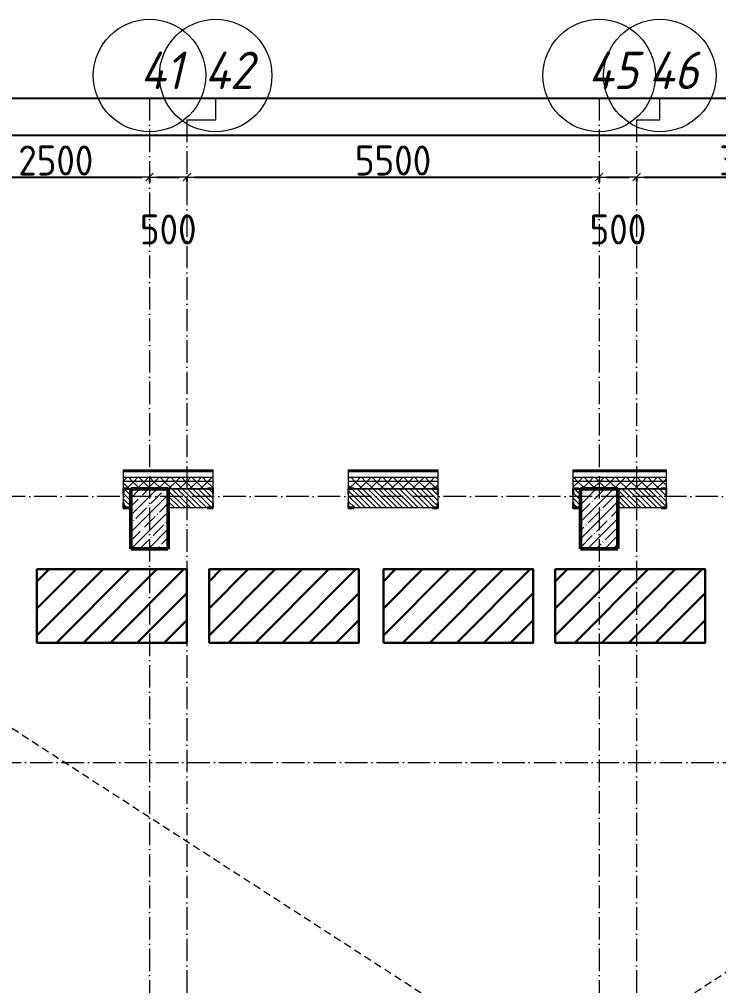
# Model space of a CAD drawing. Header units: millimetres. Extents: x -356862 to 418287, y 0 to 839748.
# Drawn here: x 39671 to 49003, y 538072 to 550959 of the extents above; entities that cross this region are included whole.
import ezdxf

# ---------------------------------------------------------------- set-up
doc = ezdxf.new("R2010")
doc.units = ezdxf.units.MM
doc.linetypes.add('200_ШТРИХ_ш1п0_6_', pattern=[160, 100, -60])
doc.linetypes.add('50_200_ШТРИХ_1Т_ш5_п1_п1_', pattern=[700, 500, -100, 0, -100])
for name, color, linetype, lineweight in [('0) строит. леса', 20, 'Continuous', 30), ('A-____-____-DIMS', 7, 'Continuous', 9), ('A-DETL-____-OTLN-3', 7, '200_ШТРИХ_ш1п0_6_', 9), ('A-GENM-____-MCUT', 7, 'Continuous', 25), ('A-GENM-____-OTLN-1', 7, 'Continuous', 25), ('A-WALL-____-MCUT', 7, 'Continuous', 13), ('A-WALL-____-MCUT-1', 7, 'Continuous', 9), ('A-WALL-____-PATT-1', 7, 'Continuous', 9), ('A-WALL-FNSH-MCUT-1', 7, 'Continuous', 9), ('S-COLS-____-MCUT', 7, 'Continuous', 50), ('S-COLS-____-OTLN', 7, 'Continuous', 9), ('S-GRID-____-IDEN', 7, 'Continuous', 9), ('S-GRID-____-OTLN', 7, 'Continuous', 9), ('S-GRID-____-OTLN-1', 7, '50_200_ШТРИХ_1Т_ш5_п1_п1_', 9)]:
    doc.layers.add(name, color=color, linetype=linetype, lineweight=lineweight)
doc.styles.add('ISOCPEUR_I_9', font='isocpeui.ttf', dxfattribs={"width": 0.9, "height": 250})
doc.styles.add('СПДС', font='isocpeur.ttf', dxfattribs={"width": 0.9})
doc.dimstyles.new('Размера А3', dxfattribs={"dimtxt": 200, "dimasz": 100, "dimexe": 70, "dimexo": 100, "dimgap": 20, "dimtad": 1, "dimdec": 0, "dimrnd": 10, "dimzin": 0, "dimdsep": 46, "dimtxsty": 'СПДС', "dimblk": 'ARROWHEAD_6', "dimcen": 1, "dimclrd": 256, "dimclre": 256, "dimclrt": 256, "dimazin": 0, "dimtfac": 1, "dimtdec": 0, "dimtmove": 2, "dimatfit": 3, "dimfxl": 1, "dimtolj": 1, "dimtzin": 0, "dimarcsym": 0})
pattern_1 = [(45, (-15591.66, 459015.94), (-70.71068, 70.71068), []), (135, (-15591.66, 459015.94), (-70.71068, -70.71068), [])]
pattern_2 = [(135, (-15591.663, 459015.94), (-35.35534, -35.35534), [])]

# ---------------------------------------------------------------- blocks, each defined once
blk = doc.blocks.new('BSC_Колонна _Прямоугольная - 500х800-25984400-АР1_План отверстий 2 этажа в осях 1-64_Ю-ЯЯ')
at = {"layer": 'S-COLS-____-OTLN'}
h = blk.add_hatch(dxfattribs=at)
h.set_pattern_fill('FP_91', color=256, style=0, pattern_type=2)
h.set_pattern_definition([(225, (57000, 85281.04), (114.04925, -114.04925), []), (225, (56885.95, 85281.04), (114.04925, -114.04925), [201.613, -40.323, 3.353, -36.97])])
h.paths.add_polyline_path([(250, 400), (-250, 400), (-250, -400), (250, -400)], flags=0)
at = {"layer": 'S-COLS-____-MCUT'}
for p, q in [((250, 400), (-250, 400)), ((-250, 400), (-250, -400)), ((250, -400), (250, 400)), ((-250, -400), (250, -400))]:
    blk.add_line(p, q, dxfattribs=at)
blk = doc.blocks.new('BSC_Колонна _Прямоугольная - 500х800-V79-АР1_План отверстий 2 этажа в осях 1-64_Ю-ЯЯ')
at = {"layer": 'S-COLS-____-OTLN'}
h = blk.add_hatch(dxfattribs=at)
h.set_pattern_fill('FP_92', color=256, style=0, pattern_type=2)
h.set_pattern_definition([(225, (63000, 85281.04), (114.04925, -114.04925), []), (225, (62885.95, 85281.04), (114.04925, -114.04925), [201.613, -40.323, 3.353, -36.97])])
h.paths.add_polyline_path([(250, 400), (-250, 400), (-250, -400), (250, -400)], flags=0)
at = {"layer": 'S-COLS-____-MCUT'}
for p, q in [((250, 400), (-250, 400)), ((-250, 400), (-250, -400)), ((250, -400), (250, 400)), ((-250, -400), (250, -400))]:
    blk.add_line(p, q, dxfattribs=at)
blk = doc.blocks.new('Фахверк_СКБ_Уголок - 250_2700-27497298-АР1_План отверстий 2 этажа в осях 1-64_Ю-ЯЯ')
at = {"layer": 'A-GENM-____-MCUT'}
for p, q in [((200, 181), (125, 181)), ((125, 181), (125, 106)), ((131, 106), (131, 175)), ((131, 175), (200, 175)), ((200, 175), (200, 181)), ((125, 106), (131, 106)), ((131, -6), (125, -6)), ((125, -6), (125, -81)), ((125, -81), (200, -81)), ((131, -75), (131, -6)), ((200, -75), (131, -75)), ((200, -81), (200, -75))]:
    blk.add_line(p, q, dxfattribs=at)
blk = doc.blocks.new('Фахверк_СКБ_Уголок - 250_2700_1-27501432-АР1_План отверстий 2 этажа в осях 1-64_Ю-ЯЯ')
at = {"layer": 'A-GENM-____-MCUT'}
for p, q in [((200, 181), (125, 181)), ((125, 181), (125, 106)), ((131, 106), (131, 175)), ((131, 175), (200, 175)), ((200, 175), (200, 181)), ((125, 106), (131, 106)), ((131, -6), (125, -6)), ((125, -6), (125, -81)), ((125, -81), (200, -81)), ((131, -75), (131, -6)), ((200, -75), (131, -75)), ((200, -81), (200, -75))]:
    blk.add_line(p, q, dxfattribs=at)
blk = doc.blocks.new('Ось сетки - Круг_Ø6_00__ISO-2_5_0_9K_-25732049-АР1_План отверстий 2 этажа в осях 1-64_Ю-ЯЯ')
at = {"layer": 'S-GRID-____-IDEN'}
blk.add_circle((0, 0), 3, dxfattribs=at)
blk = doc.blocks.new('ARROWHEAD_6')
at = {"color": 0, "linetype": 'Continuous'}
for p, q in [((0, 0), (-1, 0)), ((-0.5, -0.5), (0.5, 0.5))]:
    blk.add_line(p, q, dxfattribs=at)
blk = doc.blocks.new('*D4645')
at = {"layer": 'A-____-____-DIMS', "lineweight": -2, "transparency": 16777216}
for p, q in [((38908, 548862), (38908, 548786)), ((39008, 548856), (41308, 548856)), ((41408, 548862), (41408, 548786))]:
    blk.add_line(p, q, dxfattribs=at)
at = {"layer": 'Defpoints', "color": 0, "lineweight": 30, "transparency": 16777216}
for p in [(38908, 548962), (41408, 548962), (41408, 548856)]:
    blk.add_point(p, dxfattribs=at)
at = {"layer": 'A-____-____-DIMS', "lineweight": -2, "transparency": 16777216, "xscale": 100, "yscale": 100, "zscale": 100, "rotation": 180}
blk.add_blockref('ARROWHEAD_6', (38908, 548856), dxfattribs=at)
at = {"layer": 'A-____-____-DIMS', "lineweight": -2, "transparency": 16777216, "xscale": 100, "yscale": 100, "zscale": 100}
blk.add_blockref('ARROWHEAD_6', (41408, 548856), dxfattribs=at)
at = {"layer": 'A-____-____-DIMS', "transparency": 16777216, "insert": (40158, 549076), "char_height": 400, "width": 2.49, "attachment_point": 5, "style": 'СПДС'}
blk.add_mtext('\\A1;2500', dxfattribs=at)
blk = doc.blocks.new('*D4646')
at = {"layer": 'A-____-____-DIMS', "lineweight": -2, "transparency": 16777216}
for p, q in [((41408, 548862), (41408, 548786)), ((41508, 548856), (41808, 548856)), ((41908, 548862), (41908, 548786))]:
    blk.add_line(p, q, dxfattribs=at)
at = {"layer": 'Defpoints', "color": 0, "lineweight": 30, "transparency": 16777216}
for p in [(41408, 548962), (41908, 548962), (41908, 548856)]:
    blk.add_point(p, dxfattribs=at)
at = {"layer": 'A-____-____-DIMS', "lineweight": -2, "transparency": 16777216, "xscale": 100, "yscale": 100, "zscale": 100, "rotation": 180}
blk.add_blockref('ARROWHEAD_6', (41408, 548856), dxfattribs=at)
at = {"layer": 'A-____-____-DIMS', "lineweight": -2, "transparency": 16777216, "xscale": 100, "yscale": 100, "zscale": 100}
blk.add_blockref('ARROWHEAD_6', (41908, 548856), dxfattribs=at)
at = {"layer": 'A-____-____-DIMS', "transparency": 16777216, "insert": (41658, 548156), "char_height": 400, "width": 1.87, "attachment_point": 5, "style": 'СПДС'}
blk.add_mtext('\\A1;500', dxfattribs=at)
blk = doc.blocks.new('*D4647')
at = {"layer": 'A-____-____-DIMS', "lineweight": -2, "transparency": 16777216}
for p, q in [((41908, 548862), (41908, 548786)), ((42008, 548856), (47308, 548856)), ((47408, 548862), (47408, 548786))]:
    blk.add_line(p, q, dxfattribs=at)
at = {"layer": 'Defpoints', "color": 0, "lineweight": 30, "transparency": 16777216}
for p in [(41908, 548962), (47408, 548962), (47408, 548856)]:
    blk.add_point(p, dxfattribs=at)
at = {"layer": 'A-____-____-DIMS', "lineweight": -2, "transparency": 16777216, "xscale": 100, "yscale": 100, "zscale": 100, "rotation": 180}
blk.add_blockref('ARROWHEAD_6', (41908, 548856), dxfattribs=at)
at = {"layer": 'A-____-____-DIMS', "lineweight": -2, "transparency": 16777216, "xscale": 100, "yscale": 100, "zscale": 100}
blk.add_blockref('ARROWHEAD_6', (47408, 548856), dxfattribs=at)
at = {"layer": 'A-____-____-DIMS', "transparency": 16777216, "insert": (44658, 549076), "char_height": 400, "width": 2.49, "attachment_point": 5, "style": 'СПДС'}
blk.add_mtext('\\A1;5500', dxfattribs=at)
blk = doc.blocks.new('*D4648')
at = {"layer": 'A-____-____-DIMS', "lineweight": -2, "transparency": 16777216}
for p, q in [((47408, 548862), (47408, 548786)), ((47508, 548856), (47808, 548856)), ((47908, 548862), (47908, 548786))]:
    blk.add_line(p, q, dxfattribs=at)
at = {"layer": 'Defpoints', "color": 0, "lineweight": 30, "transparency": 16777216}
for p in [(47408, 548962), (47908, 548962), (47908, 548856)]:
    blk.add_point(p, dxfattribs=at)
at = {"layer": 'A-____-____-DIMS', "lineweight": -2, "transparency": 16777216, "xscale": 100, "yscale": 100, "zscale": 100, "rotation": 180}
blk.add_blockref('ARROWHEAD_6', (47408, 548856), dxfattribs=at)
at = {"layer": 'A-____-____-DIMS', "lineweight": -2, "transparency": 16777216, "xscale": 100, "yscale": 100, "zscale": 100}
blk.add_blockref('ARROWHEAD_6', (47908, 548856), dxfattribs=at)
at = {"layer": 'A-____-____-DIMS', "transparency": 16777216, "insert": (47658, 548156), "char_height": 400, "width": 1.87, "attachment_point": 5, "style": 'СПДС'}
blk.add_mtext('\\A1;500', dxfattribs=at)
blk = doc.blocks.new('*D4560')
at = {"layer": 'A-____-____-DIMS', "lineweight": -2, "transparency": 16777216}
for p, q in [((47908, 548862), (47908, 548786)), ((48008, 548856), (51008, 548856)), ((51108, 548862), (51108, 548786))]:
    blk.add_line(p, q, dxfattribs=at)
at = {"layer": 'Defpoints', "color": 0, "lineweight": 30, "transparency": 16777216}
for p in [(47908, 548962), (51108, 548962), (51108, 548856)]:
    blk.add_point(p, dxfattribs=at)
at = {"layer": 'A-____-____-DIMS', "lineweight": -2, "transparency": 16777216, "xscale": 100, "yscale": 100, "zscale": 100, "rotation": 180}
blk.add_blockref('ARROWHEAD_6', (47908, 548856), dxfattribs=at)
at = {"layer": 'A-____-____-DIMS', "lineweight": -2, "transparency": 16777216, "xscale": 100, "yscale": 100, "zscale": 100}
blk.add_blockref('ARROWHEAD_6', (51108, 548856), dxfattribs=at)
at = {"layer": 'A-____-____-DIMS', "transparency": 16777216, "insert": (49508, 549076), "char_height": 400, "width": 2.49, "attachment_point": 5, "style": 'СПДС'}
blk.add_mtext('\\A1;3200', dxfattribs=at)
blk = doc.blocks.new('*D4571')
at = {"layer": 'A-____-____-DIMS', "lineweight": -2, "transparency": 16777216}
for p, q in [((-17942, 549415), (-17942, 549339)), ((-17842, 549409), (33027, 549409)), ((85458, 549409), (34435, 549409)), ((85558, 549415), (85558, 549339))]:
    blk.add_line(p, q, dxfattribs=at)
at = {"layer": 'Defpoints', "color": 0, "lineweight": 30, "transparency": 16777216}
for p in [(-17942, 549515), (85558, 549515), (85558, 549409)]:
    blk.add_point(p, dxfattribs=at)
at = {"layer": 'A-____-____-DIMS', "lineweight": -2, "transparency": 16777216, "xscale": 100, "yscale": 100, "zscale": 100, "rotation": 180}
blk.add_blockref('ARROWHEAD_6', (-17942, 549409), dxfattribs=at)
at = {"layer": 'A-____-____-DIMS', "lineweight": -2, "transparency": 16777216, "xscale": 100, "yscale": 100, "zscale": 100}
blk.add_blockref('ARROWHEAD_6', (85558, 549409), dxfattribs=at)
at = {"layer": 'A-____-____-DIMS', "transparency": 16777216, "insert": (33047, 549835), "char_height": 400, "width": 3.54, "attachment_point": 1, "line_spacing_factor": 1.149209, "style": 'СПДС'}
blk.add_mtext('\\A1;103500', dxfattribs=at)
blk = doc.blocks.new('*D13723')
at = {"layer": 'A-____-____-DIMS', "lineweight": -2, "transparency": 16777216}
for p, q in [((38908, 548862), (38908, 548786)), ((39008, 548856), (41308, 548856)), ((41408, 548862), (41408, 548786))]:
    blk.add_line(p, q, dxfattribs=at)
at = {"layer": 'Defpoints', "color": 0, "transparency": 16777216}
for p in [(38908, 548962), (41408, 548962), (41408, 548856)]:
    blk.add_point(p, dxfattribs=at)
at = {"layer": 'A-____-____-DIMS', "lineweight": -2, "transparency": 16777216, "xscale": 100, "yscale": 100, "zscale": 100, "rotation": 180}
blk.add_blockref('ARROWHEAD_6', (38908, 548856), dxfattribs=at)
at = {"layer": 'A-____-____-DIMS', "lineweight": -2, "transparency": 16777216, "xscale": 100, "yscale": 100, "zscale": 100}
blk.add_blockref('ARROWHEAD_6', (41408, 548856), dxfattribs=at)
at = {"layer": 'A-____-____-DIMS', "transparency": 16777216, "insert": (40158, 549076), "char_height": 400, "width": 2.49, "attachment_point": 5, "style": 'СПДС'}
blk.add_mtext('\\A1;2500', dxfattribs=at)
blk = doc.blocks.new('*D13724')
at = {"layer": 'A-____-____-DIMS', "lineweight": -2, "transparency": 16777216}
for p, q in [((41408, 548862), (41408, 548786)), ((41508, 548856), (41808, 548856)), ((41908, 548862), (41908, 548786))]:
    blk.add_line(p, q, dxfattribs=at)
at = {"layer": 'Defpoints', "color": 0, "transparency": 16777216}
for p in [(41408, 548962), (41908, 548962), (41908, 548856)]:
    blk.add_point(p, dxfattribs=at)
at = {"layer": 'A-____-____-DIMS', "lineweight": -2, "transparency": 16777216, "xscale": 100, "yscale": 100, "zscale": 100, "rotation": 180}
blk.add_blockref('ARROWHEAD_6', (41408, 548856), dxfattribs=at)
at = {"layer": 'A-____-____-DIMS', "lineweight": -2, "transparency": 16777216, "xscale": 100, "yscale": 100, "zscale": 100}
blk.add_blockref('ARROWHEAD_6', (41908, 548856), dxfattribs=at)
at = {"layer": 'A-____-____-DIMS', "transparency": 16777216, "insert": (41658, 548156), "char_height": 400, "width": 1.87, "attachment_point": 5, "style": 'СПДС'}
blk.add_mtext('\\A1;500', dxfattribs=at)
blk = doc.blocks.new('*D13725')
at = {"layer": 'A-____-____-DIMS', "lineweight": -2, "transparency": 16777216}
for p, q in [((41908, 548862), (41908, 548786)), ((42008, 548856), (47308, 548856)), ((47408, 548862), (47408, 548786))]:
    blk.add_line(p, q, dxfattribs=at)
at = {"layer": 'Defpoints', "color": 0, "transparency": 16777216}
for p in [(41908, 548962), (47408, 548962), (47408, 548856)]:
    blk.add_point(p, dxfattribs=at)
at = {"layer": 'A-____-____-DIMS', "lineweight": -2, "transparency": 16777216, "xscale": 100, "yscale": 100, "zscale": 100, "rotation": 180}
blk.add_blockref('ARROWHEAD_6', (41908, 548856), dxfattribs=at)
at = {"layer": 'A-____-____-DIMS', "lineweight": -2, "transparency": 16777216, "xscale": 100, "yscale": 100, "zscale": 100}
blk.add_blockref('ARROWHEAD_6', (47408, 548856), dxfattribs=at)
at = {"layer": 'A-____-____-DIMS', "transparency": 16777216, "insert": (44658, 549076), "char_height": 400, "width": 2.49, "attachment_point": 5, "style": 'СПДС'}
blk.add_mtext('\\A1;5500', dxfattribs=at)
blk = doc.blocks.new('*D13726')
at = {"layer": 'A-____-____-DIMS', "lineweight": -2, "transparency": 16777216}
for p, q in [((47408, 548862), (47408, 548786)), ((47508, 548856), (47808, 548856)), ((47908, 548862), (47908, 548786))]:
    blk.add_line(p, q, dxfattribs=at)
at = {"layer": 'Defpoints', "color": 0, "transparency": 16777216}
for p in [(47408, 548962), (47908, 548962), (47908, 548856)]:
    blk.add_point(p, dxfattribs=at)
at = {"layer": 'A-____-____-DIMS', "lineweight": -2, "transparency": 16777216, "xscale": 100, "yscale": 100, "zscale": 100, "rotation": 180}
blk.add_blockref('ARROWHEAD_6', (47408, 548856), dxfattribs=at)
at = {"layer": 'A-____-____-DIMS', "lineweight": -2, "transparency": 16777216, "xscale": 100, "yscale": 100, "zscale": 100}
blk.add_blockref('ARROWHEAD_6', (47908, 548856), dxfattribs=at)
at = {"layer": 'A-____-____-DIMS', "transparency": 16777216, "insert": (47658, 548156), "char_height": 400, "width": 1.87, "attachment_point": 5, "style": 'СПДС'}
blk.add_mtext('\\A1;500', dxfattribs=at)
blk = doc.blocks.new('*D13727')
at = {"layer": 'A-____-____-DIMS', "lineweight": -2, "transparency": 16777216}
for p, q in [((47908, 548862), (47908, 548786)), ((48008, 548856), (51008, 548856)), ((51108, 548862), (51108, 548786))]:
    blk.add_line(p, q, dxfattribs=at)
at = {"layer": 'Defpoints', "color": 0, "transparency": 16777216}
for p in [(47908, 548962), (51108, 548962), (51108, 548856)]:
    blk.add_point(p, dxfattribs=at)
at = {"layer": 'A-____-____-DIMS', "lineweight": -2, "transparency": 16777216, "xscale": 100, "yscale": 100, "zscale": 100, "rotation": 180}
blk.add_blockref('ARROWHEAD_6', (47908, 548856), dxfattribs=at)
at = {"layer": 'A-____-____-DIMS', "lineweight": -2, "transparency": 16777216, "xscale": 100, "yscale": 100, "zscale": 100}
blk.add_blockref('ARROWHEAD_6', (51108, 548856), dxfattribs=at)
at = {"layer": 'A-____-____-DIMS', "transparency": 16777216, "insert": (49508, 549076), "char_height": 400, "width": 2.49, "attachment_point": 5, "style": 'СПДС'}
blk.add_mtext('\\A1;3200', dxfattribs=at)
blk = doc.blocks.new('*D13738')
at = {"layer": 'A-____-____-DIMS', "lineweight": -2, "transparency": 16777216}
for p, q in [((-17942, 549415), (-17942, 549339)), ((-17842, 549409), (33027, 549409)), ((85458, 549409), (34435, 549409)), ((85558, 549415), (85558, 549339))]:
    blk.add_line(p, q, dxfattribs=at)
at = {"layer": 'Defpoints', "color": 0, "transparency": 16777216}
for p in [(-17942, 549515), (85558, 549515), (85558, 549409)]:
    blk.add_point(p, dxfattribs=at)
at = {"layer": 'A-____-____-DIMS', "lineweight": -2, "transparency": 16777216, "xscale": 100, "yscale": 100, "zscale": 100, "rotation": 180}
blk.add_blockref('ARROWHEAD_6', (-17942, 549409), dxfattribs=at)
at = {"layer": 'A-____-____-DIMS', "lineweight": -2, "transparency": 16777216, "xscale": 100, "yscale": 100, "zscale": 100}
blk.add_blockref('ARROWHEAD_6', (85558, 549409), dxfattribs=at)
at = {"layer": 'A-____-____-DIMS', "transparency": 16777216, "insert": (33047, 549835), "char_height": 400, "width": 3.54, "attachment_point": 1, "line_spacing_factor": 1.149209, "style": 'СПДС'}
blk.add_mtext('\\A1;103500', dxfattribs=at)
blk = doc.blocks.new('*D13893')
at = {"layer": 'A-____-____-DIMS', "lineweight": -2, "transparency": 16777216}
for p, q in [((38908, 548862), (38908, 548786)), ((39008, 548856), (41308, 548856)), ((41408, 548862), (41408, 548786))]:
    blk.add_line(p, q, dxfattribs=at)
at = {"layer": 'Defpoints', "color": 0, "transparency": 16777216}
for p in [(38908, 548962), (41408, 548962), (41408, 548856)]:
    blk.add_point(p, dxfattribs=at)
at = {"layer": 'A-____-____-DIMS', "lineweight": -2, "transparency": 16777216, "xscale": 100, "yscale": 100, "zscale": 100, "rotation": 180}
blk.add_blockref('ARROWHEAD_6', (38908, 548856), dxfattribs=at)
at = {"layer": 'A-____-____-DIMS', "lineweight": -2, "transparency": 16777216, "xscale": 100, "yscale": 100, "zscale": 100}
blk.add_blockref('ARROWHEAD_6', (41408, 548856), dxfattribs=at)
at = {"layer": 'A-____-____-DIMS', "transparency": 16777216, "insert": (40158, 549076), "char_height": 400, "width": 2.49, "attachment_point": 5, "style": 'СПДС'}
blk.add_mtext('\\A1;2500', dxfattribs=at)
blk = doc.blocks.new('*D13894')
at = {"layer": 'A-____-____-DIMS', "lineweight": -2, "transparency": 16777216}
for p, q in [((41408, 548862), (41408, 548786)), ((41508, 548856), (41808, 548856)), ((41908, 548862), (41908, 548786))]:
    blk.add_line(p, q, dxfattribs=at)
at = {"layer": 'Defpoints', "color": 0, "transparency": 16777216}
for p in [(41408, 548962), (41908, 548962), (41908, 548856)]:
    blk.add_point(p, dxfattribs=at)
at = {"layer": 'A-____-____-DIMS', "lineweight": -2, "transparency": 16777216, "xscale": 100, "yscale": 100, "zscale": 100, "rotation": 180}
blk.add_blockref('ARROWHEAD_6', (41408, 548856), dxfattribs=at)
at = {"layer": 'A-____-____-DIMS', "lineweight": -2, "transparency": 16777216, "xscale": 100, "yscale": 100, "zscale": 100}
blk.add_blockref('ARROWHEAD_6', (41908, 548856), dxfattribs=at)
at = {"layer": 'A-____-____-DIMS', "transparency": 16777216, "insert": (41658, 548156), "char_height": 400, "width": 1.87, "attachment_point": 5, "style": 'СПДС'}
blk.add_mtext('\\A1;500', dxfattribs=at)
blk = doc.blocks.new('*D13895')
at = {"layer": 'A-____-____-DIMS', "lineweight": -2, "transparency": 16777216}
for p, q in [((41908, 548862), (41908, 548786)), ((42008, 548856), (47308, 548856)), ((47408, 548862), (47408, 548786))]:
    blk.add_line(p, q, dxfattribs=at)
at = {"layer": 'Defpoints', "color": 0, "transparency": 16777216}
for p in [(41908, 548962), (47408, 548962), (47408, 548856)]:
    blk.add_point(p, dxfattribs=at)
at = {"layer": 'A-____-____-DIMS', "lineweight": -2, "transparency": 16777216, "xscale": 100, "yscale": 100, "zscale": 100, "rotation": 180}
blk.add_blockref('ARROWHEAD_6', (41908, 548856), dxfattribs=at)
at = {"layer": 'A-____-____-DIMS', "lineweight": -2, "transparency": 16777216, "xscale": 100, "yscale": 100, "zscale": 100}
blk.add_blockref('ARROWHEAD_6', (47408, 548856), dxfattribs=at)
at = {"layer": 'A-____-____-DIMS', "transparency": 16777216, "insert": (44658, 549076), "char_height": 400, "width": 2.49, "attachment_point": 5, "style": 'СПДС'}
blk.add_mtext('\\A1;5500', dxfattribs=at)
blk = doc.blocks.new('*D13896')
at = {"layer": 'A-____-____-DIMS', "lineweight": -2, "transparency": 16777216}
for p, q in [((47408, 548862), (47408, 548786)), ((47508, 548856), (47808, 548856)), ((47908, 548862), (47908, 548786))]:
    blk.add_line(p, q, dxfattribs=at)
at = {"layer": 'Defpoints', "color": 0, "transparency": 16777216}
for p in [(47408, 548962), (47908, 548962), (47908, 548856)]:
    blk.add_point(p, dxfattribs=at)
at = {"layer": 'A-____-____-DIMS', "lineweight": -2, "transparency": 16777216, "xscale": 100, "yscale": 100, "zscale": 100, "rotation": 180}
blk.add_blockref('ARROWHEAD_6', (47408, 548856), dxfattribs=at)
at = {"layer": 'A-____-____-DIMS', "lineweight": -2, "transparency": 16777216, "xscale": 100, "yscale": 100, "zscale": 100}
blk.add_blockref('ARROWHEAD_6', (47908, 548856), dxfattribs=at)
at = {"layer": 'A-____-____-DIMS', "transparency": 16777216, "insert": (47658, 548156), "char_height": 400, "width": 1.87, "attachment_point": 5, "style": 'СПДС'}
blk.add_mtext('\\A1;500', dxfattribs=at)
blk = doc.blocks.new('*D13897')
at = {"layer": 'A-____-____-DIMS', "lineweight": -2, "transparency": 16777216}
for p, q in [((47908, 548862), (47908, 548786)), ((48008, 548856), (51008, 548856)), ((51108, 548862), (51108, 548786))]:
    blk.add_line(p, q, dxfattribs=at)
at = {"layer": 'Defpoints', "color": 0, "transparency": 16777216}
for p in [(47908, 548962), (51108, 548962), (51108, 548856)]:
    blk.add_point(p, dxfattribs=at)
at = {"layer": 'A-____-____-DIMS', "lineweight": -2, "transparency": 16777216, "xscale": 100, "yscale": 100, "zscale": 100, "rotation": 180}
blk.add_blockref('ARROWHEAD_6', (47908, 548856), dxfattribs=at)
at = {"layer": 'A-____-____-DIMS', "lineweight": -2, "transparency": 16777216, "xscale": 100, "yscale": 100, "zscale": 100}
blk.add_blockref('ARROWHEAD_6', (51108, 548856), dxfattribs=at)
at = {"layer": 'A-____-____-DIMS', "transparency": 16777216, "insert": (49508, 549076), "char_height": 400, "width": 2.49, "attachment_point": 5, "style": 'СПДС'}
blk.add_mtext('\\A1;3200', dxfattribs=at)
blk = doc.blocks.new('*D13908')
at = {"layer": 'A-____-____-DIMS', "lineweight": -2, "transparency": 16777216}
for p, q in [((-17942, 549415), (-17942, 549339)), ((-17842, 549409), (33027, 549409)), ((85458, 549409), (34435, 549409)), ((85558, 549415), (85558, 549339))]:
    blk.add_line(p, q, dxfattribs=at)
at = {"layer": 'Defpoints', "color": 0, "transparency": 16777216}
for p in [(-17942, 549515), (85558, 549515), (85558, 549409)]:
    blk.add_point(p, dxfattribs=at)
at = {"layer": 'A-____-____-DIMS', "lineweight": -2, "transparency": 16777216, "xscale": 100, "yscale": 100, "zscale": 100, "rotation": 180}
blk.add_blockref('ARROWHEAD_6', (-17942, 549409), dxfattribs=at)
at = {"layer": 'A-____-____-DIMS', "lineweight": -2, "transparency": 16777216, "xscale": 100, "yscale": 100, "zscale": 100}
blk.add_blockref('ARROWHEAD_6', (85558, 549409), dxfattribs=at)
at = {"layer": 'A-____-____-DIMS', "transparency": 16777216, "insert": (33047, 549835), "char_height": 400, "width": 3.54, "attachment_point": 1, "line_spacing_factor": 1.149209, "style": 'СПДС'}
blk.add_mtext('\\A1;103500', dxfattribs=at)
blk = doc.blocks.new('2этаж')
at = {"layer": 'S-GRID-____-OTLN-1', "color": 251, "ltscale": 0.6, "true_color": 0x636466}
for p, q in [((41408.3, 549908.8), (41408.3, 511907.5)), ((47408.3, 549908.8), (47408.3, 511907.5)), ((41908.3, 549620.5), (41908.3, 512048.6)), ((47908.3, 549620.5), (47908.3, 512048.6)), ((88482.7, 544597), (-20260.4, 544597)), ((-20260.4, 541047), (88482.7, 541047))]:
    blk.add_line(p, q, dxfattribs=at)
at = {"layer": 'S-GRID-____-IDEN', "xscale": 250, "yscale": 250, "zscale": 99.99999999999993, "rotation": 180}
for p in [(41408.3, 550208.8), (42291.4, 550208.8), (47408.3, 550208.8), (48217.8, 550208.8)]:
    blk.add_blockref('Ось сетки - Круг_Ø6_00__ISO-2_5_0_9K_-25732049-АР1_План отверстий 2 этажа в осях 1-64_Ю-ЯЯ', p, dxfattribs=at)
at = {"layer": 'S-GRID-____-IDEN', "char_height": 500, "attachment_point": 1, "style": 'ISOCPEUR_I_9'}
for s, insert, width in [('41', (41284.2, 550528.5), 367.975), ('42', (42143.5, 550528.5), 425.696), ('45', (47260.4, 550528.5), 425.696), ('46', (48069.8, 550528.5), 425.696)]:
    blk.add_mtext(s, dxfattribs=dict(at, insert=insert, width=width))
at = {"layer": 'A-____-____-DIMS'}
dim = blk.add_linear_dim(base=(85558.3, 549408.6), p1=(-17941.7, 549514.7), p2=(85558.3, 549514.7), dimstyle='Размера А3', override={"dimtxt": 400}, dxfattribs=at)
dim.commit()
dim.dimension.update_dxf_attribs({"geometry": '*D4571', "text_midpoint": (33731.2, 549568.6), "dimtype": 160})
for base, p1, p2, picture, middle in [((41408.3, 548856.4), (38908.3, 548962.5), (41408.3, 548962.5), '*D4645', (40158.3, 549076.4)), ((47408.3, 548856.4), (41908.3, 548962.5), (47408.3, 548962.5), '*D4647', (44658.3, 549076.4)), ((51108.3, 548856.4), (47908.3, 548962.5), (51108.3, 548962.5), '*D4560', (49508.3, 549076.4)), ((41908.3, 548856.4), (41408.3, 548962.5), (41908.3, 548962.5), '*D4646', (41658.3, 548156.4)), ((47908.3, 548856.4), (47408.3, 548962.5), (47908.3, 548962.5), '*D4648', (47658.3, 548156.4))]:
    dim = blk.add_linear_dim(base=base, p1=p1, p2=p2, dimstyle='Размера А3', override={"dimtxt": 400}, dxfattribs=at)
    dim.commit()
    dim.dimension.update_dxf_attribs({"geometry": picture, "text_midpoint": middle})

msp = doc.modelspace()

# ---------------------------------------------------------------- hatches: boundary and pattern name
at = {"layer": '0) строит. леса'}
h = msp.add_hatch(dxfattribs=at)
h.set_pattern_fill('ANSI31', color=256, scale=80)
h.set_pattern_definition([(45, (40346.8, 688664.03), (-179.60512, 179.60512), [])])
h.paths.add_polyline_path([(39906.5794, 542645.5283), (41906.5794, 542645.5283), (41906.5794, 543625.5283), (39906.5794, 543625.5283)])
h = msp.add_hatch(dxfattribs=at)
h.set_pattern_fill('ANSI31', color=256, scale=80)
h.set_pattern_definition([(45, (42642.93, 688664.03), (-179.60512, 179.60512), [])])
h.paths.add_polyline_path([(42202.7034, 542645.5283), (44202.7034, 542645.5283), (44202.7034, 543625.5283), (42202.7034, 543625.5283)])
h = msp.add_hatch(dxfattribs=at)
h.set_pattern_fill('ANSI31', color=256, scale=80)
h.set_pattern_definition([(45, (44968.9, 688664.03), (-179.60512, 179.60512), [])])
h.paths.add_polyline_path([(44528.6681, 542645.5283), (46528.6681, 542645.5283), (46528.6681, 543625.5283), (44528.6681, 543625.5283)])
h = msp.add_hatch(dxfattribs=at)
h.set_pattern_fill('ANSI31', color=256, scale=80)
h.set_pattern_definition([(45, (47262.9, 688664.03), (-179.60512, 179.60512), [])])
h.paths.add_polyline_path([(46822.6812, 542645.5283), (48822.6812, 542645.5283), (48822.6812, 543625.5283), (46822.6812, 543625.5283)])
at = {"layer": 'A-WALL-____-PATT-1'}
h = msp.add_hatch(dxfattribs=at)
h.set_pattern_fill('FP_3', color=256, style=0, pattern_type=2)
h.set_pattern_definition([(45, (-15591.66, 459015.94), (-85.53659, 85.53659), []), (45, (-15534.64, 459015.94), (-85.53659, 85.53659), [])])
h.paths.add_polyline_path([(59123.3366, 544926.983), (59123.3366, 544946.983), (56108.3366, 544946.983), (56108.3366, 544926.983), (58628.1836, 544926.983)], flags=0)
h.paths.add_polyline_path([(54308.3366, 544926.983), (54308.3366, 544946.983), (53108.3366, 544946.983), (53108.3366, 544926.983)], flags=0)
h.paths.add_polyline_path([(51308.3366, 544926.983), (51308.3366, 544946.983), (50108.3366, 544946.983), (50108.3366, 544926.983)], flags=0)
h.paths.add_polyline_path([(48308.3366, 544926.983), (48308.3366, 544946.983), (47058.3366, 544946.983), (47058.3366, 544926.983), (48023.1796, 544926.983)], flags=0)
h.paths.add_polyline_path([(45258.3366, 544926.983), (45258.3366, 544946.983), (44058.3366, 544946.983), (44058.3366, 544926.983), (44488.1782, 544926.983)], flags=0)
h.paths.add_polyline_path([(41836.9272, 544926.983), (42258.3366, 544926.983), (42258.3366, 544946.983), (41058.3366, 544946.983), (41058.3366, 544926.983)], flags=0)
h.paths.add_polyline_path([(36258.3366, 544926.983), (36258.3366, 544946.983), (34593.3366, 544946.983), (34593.3366, 544926.983), (35650.6749, 544926.983)], flags=0)
h.paths.add_polyline_path([(39258.3366, 544926.983), (39258.3366, 544946.983), (38058.3366, 544946.983), (38058.3366, 544926.983)], flags=0)
h = msp.add_hatch(dxfattribs=at)
h.set_pattern_fill('FP_1', color=256, style=0, pattern_type=2)
h.set_pattern_definition(pattern_1)
h.paths.add_polyline_path([(85758.3366, 544796.983), (85808.3366, 544796.983), (85808.3366, 544846.983), (78908.3366, 544846.983), (78908.3366, 544796.983), (83373.1929, 544796.983)], flags=0)
h.paths.add_polyline_path([(73651.9392, 544796.983), (74358.3366, 544796.983), (74358.3366, 544846.983), (73158.3366, 544846.983), (73158.3366, 544796.983)], flags=0)
h.paths.add_polyline_path([(76158.3366, 544796.983), (77908.3366, 544796.983), (77908.3366, 544846.983), (76158.3366, 544846.983)], flags=0)
h.paths.add_polyline_path([(71358.3366, 544796.983), (71358.3366, 544846.983), (70233.3366, 544846.983), (70233.3366, 544796.983), (71000.6882, 544796.983)], flags=0)
h.paths.add_polyline_path([(68433.3366, 544796.983), (68433.3366, 544846.983), (67308.3366, 544846.983), (67308.3366, 544796.983), (68349.4372, 544796.983)], flags=0)
h.paths.add_polyline_path([(61458.3366, 544796.983), (62658.3366, 544796.983), (62658.3366, 544846.983), (61458.3366, 544846.983)], flags=0)
h.paths.add_polyline_path([(59658.3366, 544796.983), (59658.3366, 544846.983), (56108.3366, 544846.983), (56108.3366, 544796.983), (58628.1836, 544796.983)], flags=0)
h.paths.add_polyline_path([(54308.3366, 544796.983), (54308.3366, 544846.983), (53108.3366, 544846.983), (53108.3366, 544796.983)], flags=0)
h.paths.add_polyline_path([(51308.3366, 544796.983), (51308.3366, 544846.983), (50108.3366, 544846.983), (50108.3366, 544796.983)], flags=0)
h.paths.add_polyline_path([(48308.3366, 544796.983), (48308.3366, 544846.983), (47058.3366, 544846.983), (47058.3366, 544796.983), (48023.1796, 544796.983)], flags=0)
h.paths.add_polyline_path([(44488.1782, 544796.983), (45258.3366, 544796.983), (45258.3366, 544846.983), (44058.3366, 544846.983), (44058.3366, 544796.983)], flags=0)
h.paths.add_polyline_path([(42258.3366, 544796.983), (42258.3366, 544846.983), (41058.3366, 544846.983), (41058.3366, 544796.983), (41836.9272, 544796.983)], flags=0)
h.paths.add_polyline_path([(39258.3366, 544796.983), (39258.3366, 544846.983), (38058.3366, 544846.983), (38058.3366, 544796.983)], flags=0)
h.paths.add_polyline_path([(35650.6749, 544796.983), (36258.3366, 544796.983), (36258.3366, 544846.983), (34608.3366, 544846.983), (34608.3366, 544796.983), (34766.9245, 544796.983)], flags=0)
h = msp.add_hatch(dxfattribs=at)
h.set_pattern_fill('FP_1', color=256, style=0, pattern_type=2)
h.set_pattern_definition(pattern_1)
h.paths.add_polyline_path([(85658.3366, 544696.983), (85758.3366, 544696.983), (85758.3366, 544796.983), (78908.3366, 544796.983), (78908.3366, 544696.983), (83373.1929, 544696.983)], flags=0)
h.paths.add_polyline_path([(77408.3366, 544696.983), (77908.3366, 544696.983), (77908.3366, 544796.983), (76158.3366, 544796.983), (76158.3366, 544702.983), (76233.3366, 544702.983), (76233.3366, 544696.983), (76303.1902, 544696.983)], flags=0)
h.paths.add_polyline_path([(73651.9392, 544696.983), (74283.3366, 544696.983), (74283.3366, 544702.983), (74358.3366, 544702.983), (74358.3366, 544796.983), (73158.3366, 544796.983), (73158.3366, 544696.983)], flags=0)
h.paths.add_polyline_path([(71000.6882, 544696.983), (71283.3366, 544696.983), (71283.3366, 544702.983), (71358.3366, 544702.983), (71358.3366, 544796.983), (70233.3366, 544796.983), (70233.3366, 544702.983), (70308.3366, 544702.983), (70308.3366, 544696.983)], flags=0)
h.paths.add_polyline_path([(68349.4372, 544696.983), (68358.3366, 544696.983), (68358.3366, 544702.983), (68433.3366, 544702.983), (68433.3366, 544796.983), (67308.3366, 544796.983), (67308.3366, 544696.983), (67808.3366, 544696.983)], flags=0)
h.paths.add_polyline_path([(61908.3366, 544696.983), (62583.3366, 544696.983), (62583.3366, 544702.983), (62658.3366, 544702.983), (62658.3366, 544796.983), (61458.3366, 544796.983), (61458.3366, 544702.983), (61533.3366, 544702.983), (61533.3366, 544696.983)], flags=0)
h.paths.add_polyline_path([(59658.3366, 544696.983), (59658.3366, 544796.983), (56108.3366, 544796.983), (56108.3366, 544702.983), (56183.3366, 544702.983), (56183.3366, 544696.983), (59158.3366, 544696.983)], flags=0)
h.paths.add_polyline_path([(53108.3366, 544696.983), (54233.3366, 544696.983), (54233.3366, 544702.983), (54308.3366, 544702.983), (54308.3366, 544796.983), (53108.3366, 544796.983)], flags=0)
h.paths.add_polyline_path([(50183.3366, 544696.983), (51233.3366, 544696.983), (51233.3366, 544702.983), (51308.3366, 544702.983), (51308.3366, 544796.983), (50108.3366, 544796.983), (50108.3366, 544702.983), (50183.3366, 544702.983)], flags=0)
h.paths.add_polyline_path([(48233.3366, 544696.983), (48233.3366, 544702.983), (48308.3366, 544702.983), (48308.3366, 544796.983), (47058.3366, 544796.983), (47058.3366, 544702.983), (47133.3366, 544702.983), (47133.3366, 544696.983), (48023.1796, 544696.983)], flags=0)
h.paths.add_polyline_path([(45183.3366, 544696.983), (45183.3366, 544702.983), (45258.3366, 544702.983), (45258.3366, 544796.983), (44058.3366, 544796.983), (44058.3366, 544702.983), (44133.3366, 544702.983), (44133.3366, 544696.983), (44488.1782, 544696.983)], flags=0)
h.paths.add_polyline_path([(42183.3366, 544696.983), (42183.3366, 544702.983), (42258.3366, 544702.983), (42258.3366, 544796.983), (41058.3366, 544796.983), (41058.3366, 544702.983), (41133.3366, 544702.983), (41133.3366, 544696.983), (41836.9272, 544696.983)], flags=0)
h.paths.add_polyline_path([(38133.3366, 544696.983), (39183.3366, 544696.983), (39183.3366, 544702.983), (39258.3366, 544702.983), (39258.3366, 544796.983), (38058.3366, 544796.983), (38058.3366, 544702.983), (38133.3366, 544702.983)], flags=0)
h.paths.add_polyline_path([(36183.3366, 544696.983), (36183.3366, 544702.983), (36258.3366, 544702.983), (36258.3366, 544796.983), (34608.3366, 544796.983), (34608.3366, 544696.983), (35650.6749, 544696.983)], flags=0)
h = msp.add_hatch(dxfattribs=at)
h.set_pattern_fill('FP_6', color=256, style=0, pattern_type=2)
h.set_pattern_definition(pattern_2)
h.paths.add_polyline_path([(38064.3366, 544446.983), (39252.3366, 544446.983), (39252.3366, 544515.983), (39258.3366, 544515.983), (39258.3366, 544627.983), (39252.3366, 544627.983), (39252.3366, 544696.983), (38064.3366, 544696.983), (38064.3366, 544627.983), (38058.3366, 544627.983), (38058.3366, 544515.983), (38064.3366, 544515.983), (38064.3366, 544448.233)], flags=0)
h.paths.add_polyline_path([(41158.3366, 544446.983), (41158.3366, 544696.983), (41064.3366, 544696.983), (41064.3366, 544627.983), (41058.3366, 544627.983), (41058.3366, 544515.983), (41064.3366, 544515.983), (41064.3366, 544446.983), (41133.3366, 544446.983)], flags=0)
h.paths.add_polyline_path([(36183.3366, 544446.983), (36252.3366, 544446.983), (36252.3366, 544515.983), (36258.3366, 544515.983), (36258.3366, 544627.983), (36252.3366, 544627.983), (36252.3366, 544696.983), (35408.3366, 544696.983), (35408.3366, 544446.983), (35650.6749, 544446.983)], flags=0)
h = msp.add_hatch(dxfattribs=at)
h.set_pattern_fill('FP_6', color=256, style=0, pattern_type=2)
h.set_pattern_definition(pattern_2)
h.paths.add_polyline_path([(44488.1782, 544446.983), (45252.3366, 544446.983), (45252.3366, 544515.983), (45258.3366, 544515.983), (45258.3366, 544627.983), (45252.3366, 544627.983), (45252.3366, 544696.983), (44064.3366, 544696.983), (44064.3366, 544627.983), (44058.3366, 544627.983), (44058.3366, 544515.983), (44064.3366, 544515.983), (44064.3366, 544446.983), (44133.3366, 544446.983)], flags=0)
h.paths.add_polyline_path([(47064.3366, 544446.983), (47158.3366, 544446.983), (47158.3366, 544696.983), (47064.3366, 544696.983), (47064.3366, 544627.983), (47058.3366, 544627.983), (47058.3366, 544515.983), (47064.3366, 544515.983)], flags=0)
h.paths.add_polyline_path([(42252.3366, 544446.983), (42252.3366, 544515.983), (42258.3366, 544515.983), (42258.3366, 544627.983), (42252.3366, 544627.983), (42252.3366, 544696.983), (41658.3366, 544696.983), (41658.3366, 544446.983), (42183.3366, 544446.983)], flags=0)
h = msp.add_hatch(dxfattribs=at)
h.set_pattern_fill('FP_6', color=256, style=0, pattern_type=2)
h.set_pattern_definition(pattern_2)
h.paths.add_polyline_path([(51233.3366, 544446.983), (51302.3366, 544446.983), (51302.3366, 544515.983), (51308.3366, 544515.983), (51308.3366, 544627.983), (51302.3366, 544627.983), (51302.3366, 544696.983), (50114.3366, 544696.983), (50114.3366, 544627.983), (50108.3366, 544627.983), (50108.3366, 544515.983), (50114.3366, 544515.983), (50114.3366, 544446.983), (50183.3366, 544446.983)], flags=0)
h.paths.add_polyline_path([(48023.1796, 544446.983), (48302.3366, 544446.983), (48302.3366, 544515.983), (48308.3366, 544515.983), (48308.3366, 544627.983), (48302.3366, 544627.983), (48302.3366, 544696.983), (47658.3366, 544696.983), (47658.3366, 544446.983)], flags=0)

# ---------------------------------------------------------------- linework, layer by layer
msp.add_lwpolyline([(58491.7644, 514313.3729), (29908.3366, 514313.3729), (29908.3366, 549908.7924), (58491.7644, 549908.7924)], close=True)
at = {"layer": '0) строит. леса'}
for points in [[(39906.5794, 542645.5283), (41906.5794, 542645.5283), (41906.5794, 543625.5283), (39906.5794, 543625.5283)], [(42202.7034, 542645.5283), (44202.7034, 542645.5283), (44202.7034, 543625.5283), (42202.7034, 543625.5283)], [(44528.6681, 542645.5283), (46528.6681, 542645.5283), (46528.6681, 543625.5283), (44528.6681, 543625.5283)], [(46822.6812, 542645.5283), (48822.6812, 542645.5283), (48822.6812, 543625.5283), (46822.6812, 543625.5283)]]:
    msp.add_lwpolyline(points, close=True, dxfattribs=at)
at = {"layer": 'A-DETL-____-OTLN-3'}
for p, q in [((35408.3366, 544196.983), (58308.3366, 529396.983)), ((58308.3366, 544196.983), (35408.3366, 529396.983))]:
    msp.add_line(p, q, dxfattribs=at)
at = {"layer": 'A-WALL-____-MCUT'}
for p, q in [((41058.3366, 544926.983), (41058.3366, 544702.983)), ((42258.3366, 544926.983), (41058.3366, 544926.983)), ((41058.3366, 544926.983), (42258.3366, 544926.983)), ((42258.3366, 544702.983), (42258.3366, 544926.983)), ((44058.3366, 544926.983), (44058.3366, 544702.983)), ((45258.3366, 544926.983), (44058.3366, 544926.983)), ((44058.3366, 544926.983), (45258.3366, 544926.983)), ((45258.3366, 544702.983), (45258.3366, 544926.983)), ((47058.3366, 544926.983), (47058.3366, 544702.983)), ((48308.3366, 544926.983), (47058.3366, 544926.983)), ((47058.3366, 544926.983), (48308.3366, 544926.983)), ((48308.3366, 544702.983), (48308.3366, 544926.983)), ((41058.3366, 544627.983), (41058.3366, 544515.983)), ((41658.3366, 544696.983), (42183.3366, 544696.983)), ((42183.3366, 544696.983), (41658.3366, 544696.983)), ((42258.3366, 544515.983), (42258.3366, 544627.983)), ((44058.3366, 544627.983), (44058.3366, 544515.983)), ((44133.3366, 544696.983), (45183.3366, 544696.983)), ((45183.3366, 544696.983), (44133.3366, 544696.983)), ((45258.3366, 544515.983), (45258.3366, 544627.983)), ((47058.3366, 544627.983), (47058.3366, 544515.983)), ((47133.3366, 544696.983), (47158.3366, 544696.983)), ((47158.3366, 544696.983), (47133.3366, 544696.983)), ((47658.3366, 544696.983), (48233.3366, 544696.983)), ((48233.3366, 544696.983), (47658.3366, 544696.983)), ((48308.3366, 544515.983), (48308.3366, 544627.983)), ((41133.3366, 544446.983), (41158.3366, 544446.983)), ((41658.3366, 544446.983), (42183.3366, 544446.983)), ((44133.3366, 544446.983), (45183.3366, 544446.983)), ((47133.3366, 544446.983), (47158.3366, 544446.983)), ((47658.3366, 544446.983), (48233.3366, 544446.983))]:
    msp.add_line(p, q, dxfattribs=at)
at = {"layer": 'A-WALL-____-MCUT-1'}
for p, q in [((42258.3366, 544846.983), (41058.3366, 544846.983)), ((42258.3366, 544796.983), (41058.3366, 544796.983)), ((45258.3366, 544846.983), (44058.3366, 544846.983)), ((45258.3366, 544796.983), (44058.3366, 544796.983)), ((48308.3366, 544846.983), (47058.3366, 544846.983)), ((48308.3366, 544796.983), (47058.3366, 544796.983)), ((41133.3366, 544696.983), (41158.3366, 544696.983)), ((41158.3366, 544696.983), (41133.3366, 544696.983))]:
    msp.add_line(p, q, dxfattribs=at)
at = {"layer": 'A-WALL-FNSH-MCUT-1'}
for p, q in [((42258.3366, 544946.983), (41058.3366, 544946.983)), ((41058.3366, 544946.983), (41058.3366, 544926.983)), ((42258.3366, 544926.983), (42258.3366, 544946.983)), ((45258.3366, 544946.983), (44058.3366, 544946.983)), ((44058.3366, 544946.983), (44058.3366, 544926.983)), ((45258.3366, 544926.983), (45258.3366, 544946.983)), ((48308.3366, 544946.983), (47058.3366, 544946.983)), ((47058.3366, 544946.983), (47058.3366, 544926.983)), ((48308.3366, 544926.983), (48308.3366, 544946.983))]:
    msp.add_line(p, q, dxfattribs=at)
at = {"layer": 'S-GRID-____-IDEN'}
for centre in [(41408.3366, 550208.7924), (41408.3366, 550208.7924), (42291.4253, 550208.7924), (42291.4253, 550208.7924), (47408.3366, 550208.7924), (47408.3366, 550208.7924), (48217.7763, 550208.7924), (48217.7763, 550208.7924)]:
    msp.add_ellipse(centre, major_axis=(-530.3301, 530.3301), ratio=1, start_param=0.7853981634, end_param=7.0685834706, dxfattribs=at)
at = {"layer": 'S-GRID-____-OTLN'}
for p, q in [((42291.4253, 549620.5347), (42291.4253, 549908.7924)), ((48217.7763, 549620.5347), (48217.7763, 549908.7924)), ((41908.3366, 549620.5347), (42291.4253, 549620.5347)), ((47908.3366, 549620.5347), (48217.7763, 549620.5347))]:
    msp.add_line(p, q, dxfattribs=at)
at = {"layer": 'S-GRID-____-OTLN-1', "color": 251, "ltscale": 0.6, "true_color": 0x636466}
for p, q in [((41408.3366, 549908.7924), (41408.3366, 511907.5288)), ((41408.3366, 549908.7924), (41408.3366, 511907.5288)), ((47408.3366, 549908.7924), (47408.3366, 511907.5288)), ((47408.3366, 549908.7924), (47408.3366, 511907.5288)), ((41908.3366, 549620.5347), (41908.3366, 512048.6475)), ((41908.3366, 549620.5347), (41908.3366, 512048.6475)), ((47908.3366, 549620.5347), (47908.3366, 512048.6475)), ((47908.3366, 549620.5347), (47908.3366, 512048.6475)), ((88482.7432, 544596.983), (-20260.4336, 544596.983)), ((88482.7432, 544596.983), (-20260.4336, 544596.983)), ((-20260.4336, 541046.983), (88482.7432, 541046.983)), ((-20260.4336, 541046.983), (88482.7432, 541046.983))]:
    msp.add_line(p, q, dxfattribs=at)

# ---------------------------------------------------------------- block references
at = {"color": 18, "true_color": 0x000000}
msp.add_blockref('2этаж', (0, 0), dxfattribs=at)
at = {"layer": 'A-GENM-____-OTLN-1'}
for name, p in [('Фахверк_СКБ_Уголок - 250_2700_1-27501432-АР1_План отверстий 2 этажа в осях 1-64_Ю-ЯЯ', (40933.3366, 544521.983)), ('Фахверк_СКБ_Уголок - 250_2700-27497298-АР1_План отверстий 2 этажа в осях 1-64_Ю-ЯЯ', (43933.3366, 544521.983)), ('Фахверк_СКБ_Уголок - 250_2700_1-27501432-АР1_План отверстий 2 этажа в осях 1-64_Ю-ЯЯ', (46933.3366, 544521.983))]:
    msp.add_blockref(name, p, dxfattribs=at)
at = {"layer": 'A-GENM-____-OTLN-1', "rotation": 180}
for p in [(42383.3366, 544621.983), (45383.3366, 544621.983), (48433.3366, 544621.983)]:
    msp.add_blockref('Фахверк_СКБ_Уголок - 250_2700-27497298-АР1_План отверстий 2 этажа в осях 1-64_Ю-ЯЯ', p, dxfattribs=at)
at = {"layer": 'S-COLS-____-OTLN', "rotation": 180}
for name, p in [('BSC_Колонна _Прямоугольная - 500х800-25984400-АР1_План отверстий 2 этажа в осях 1-64_Ю-ЯЯ', (41408.3366, 544296.983)), ('BSC_Колонна _Прямоугольная - 500х800-V79-АР1_План отверстий 2 этажа в осях 1-64_Ю-ЯЯ', (47408.3366, 544296.983))]:
    msp.add_blockref(name, p, dxfattribs=at)

# ---------------------------------------------------------------- texts
at = {"layer": 'A-____-____-DIMS', "char_height": 400, "attachment_point": 5, "style": 'СПДС'}
for s, insert, width in [('\\A1;2500', (40158.3366, 549076.3903), 2.488445), ('\\A1;2500', (40158.3366, 549076.3903), 2.488445), ('\\A1;5500', (44658.3366, 549076.3903), 2.488445), ('\\A1;5500', (44658.3366, 549076.3903), 2.488445), ('\\A1;500', (41658.3366, 548156.3903), 1.866334), ('\\A1;500', (41658.3366, 548156.3903), 1.866334), ('\\A1;500', (47658.3366, 548156.3903), 1.866334), ('\\A1;500', (47658.3366, 548156.3903), 1.866334)]:
    msp.add_mtext(s, dxfattribs=dict(at, insert=insert, width=width))
at = {"layer": 'S-GRID-____-IDEN', "char_height": 500, "attachment_point": 1, "style": 'ISOCPEUR_I_9'}
for s, insert, width in [('41', (41284.2377, 550528.5178), 367.974562), ('41', (41284.2377, 550528.5178), 367.974562), ('42', (42143.4764, 550528.5178), 425.696062), ('42', (42143.4764, 550528.5178), 425.696062), ('45', (47260.3877, 550528.5178), 425.696062), ('45', (47260.3877, 550528.5178), 425.696062), ('46', (48069.8274, 550528.5178), 425.696062), ('46', (48069.8274, 550528.5178), 425.696062)]:
    msp.add_mtext(s, dxfattribs=dict(at, insert=insert, width=width))

# ---------------------------------------------------------------- dimensions: what is measured, and where the dimension line sits
at = {"layer": 'A-____-____-DIMS'}
for picture in ['*D13738', '*D13908']:
    dim = msp.add_linear_dim(base=(85558.3366, 549408.6096), p1=(-17941.6634, 549514.6756), p2=(85558.3366, 549514.6756), dimstyle='Размера А3', override={"dimtxt": 400}, dxfattribs=at)
    dim.commit()
    dim.dimension.update_dxf_attribs({"geometry": picture, "text_midpoint": (33731.1869, 549568.5568), "dimtype": 160})
for base, p1, p2, picture, middle in [((41408.3366, 548856.3903), (38908.3366, 548962.4563), (41408.3366, 548962.4563), '*D13723', (40158.3366, 549076.3903)), ((41408.3366, 548856.3903), (38908.3366, 548962.4563), (41408.3366, 548962.4563), '*D13893', (40158.3366, 549076.3903)), ((47408.3366, 548856.3903), (41908.3366, 548962.4563), (47408.3366, 548962.4563), '*D13725', (44658.3366, 549076.3903)), ((47408.3366, 548856.3903), (41908.3366, 548962.4563), (47408.3366, 548962.4563), '*D13895', (44658.3366, 549076.3903)), ((51108.3366, 548856.3903), (47908.3366, 548962.4563), (51108.3366, 548962.4563), '*D13727', (49508.3366, 549076.3903)), ((51108.3366, 548856.3903), (47908.3366, 548962.4563), (51108.3366, 548962.4563), '*D13897', (49508.3366, 549076.3903)), ((41908.3366, 548856.3903), (41408.3366, 548962.4563), (41908.3366, 548962.4563), '*D13724', (41658.3366, 548156.3903)), ((41908.3366, 548856.3903), (41408.3366, 548962.4563), (41908.3366, 548962.4563), '*D13894', (41658.3366, 548156.3903)), ((47908.3366, 548856.3903), (47408.3366, 548962.4563), (47908.3366, 548962.4563), '*D13726', (47658.3366, 548156.3903)), ((47908.3366, 548856.3903), (47408.3366, 548962.4563), (47908.3366, 548962.4563), '*D13896', (47658.3366, 548156.3903))]:
    dim = msp.add_linear_dim(base=base, p1=p1, p2=p2, dimstyle='Размера А3', override={"dimtxt": 400}, dxfattribs=at)
    dim.commit()
    dim.dimension.update_dxf_attribs({"geometry": picture, "text_midpoint": middle})

doc.saveas('drawing.dxf')
